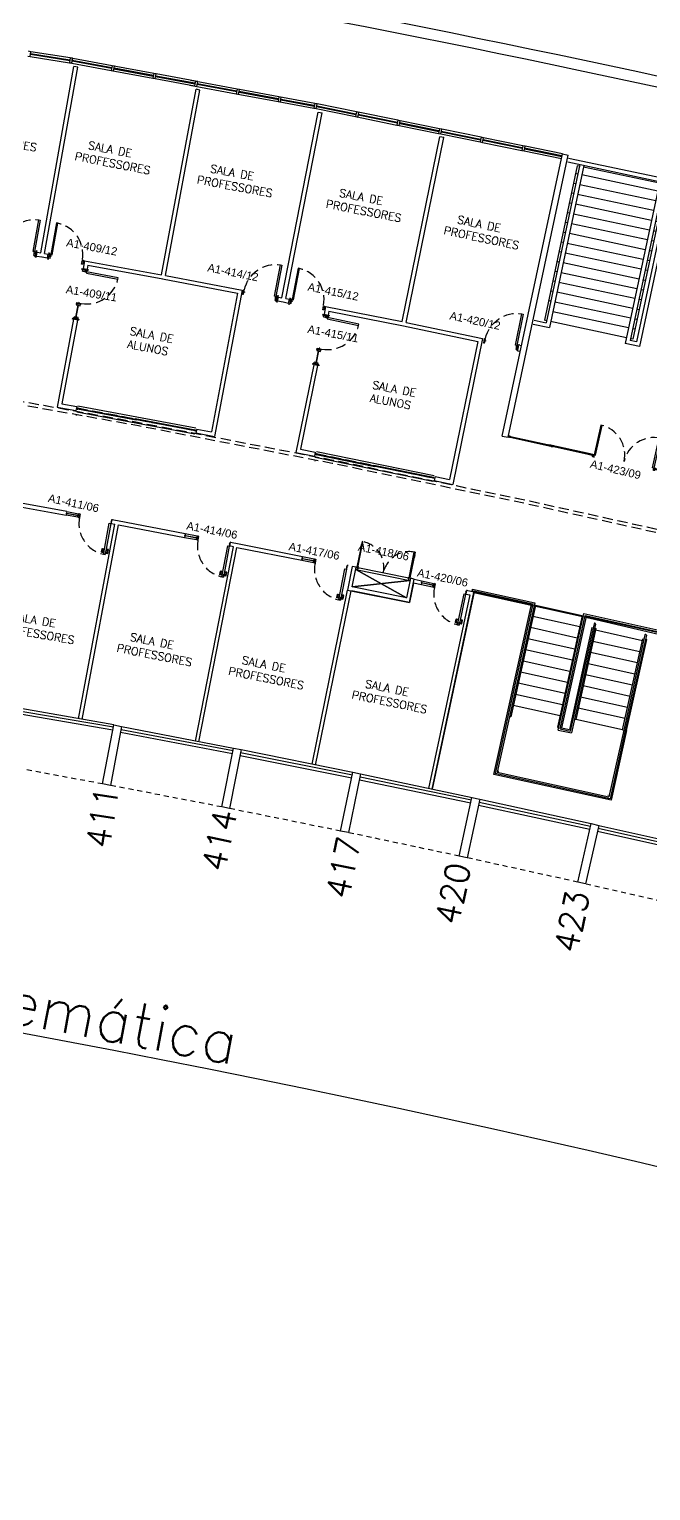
# Model space of a CAD drawing. Header units: millimetres. Extents: x 2958 to 3256, y 1036 to 1150.
# Drawn here: x 3176.78 to 3192.3, y 1043.06 to 1079.6 of the extents above; entities that cross this region are included whole.
import ezdxf

# ---------------------------------------------------------------- set-up
doc = ezdxf.new("R2010")
doc.units = ezdxf.units.MM
doc.linetypes.add('HIDDEN', pattern=[0.375, 0.25, -0.125])
doc.linetypes.add('HIDDEN2', pattern=[0.1875, 0.125, -0.0625])
for name, color, linetype in [('AM-FERRAGEM', 1, 'Continuous'), ('AR-ALV', 2, 'Continuous'), ('AR-ALV-BXA', 2, 'Continuous'), ('AR-ALV-VT1', 2, 'Continuous'), ('AR-COR', 2, 'Continuous'), ('AR-COR-VT2', 2, 'Continuous'), ('AR-DIV', 2, 'Continuous'), ('AR-DIV-VT1', 1, 'Continuous'), ('AR-ESQ', 2, 'Continuous'), ('AR-PIS', 1, 'Continuous'), ('AR-PIS-DSN', 1, 'Continuous'), ('AR-POR', 1, 'Continuous'), ('AR-PRJ', 1, 'HIDDEN'), ('AR-PRJ-EDF', 1, 'HIDDEN'), ('AR-SMB', 21, 'Continuous'), ('AREA', 2, 'Continuous'), ('BL-ESCADA', 2, 'Continuous'), ('BL-ESQ-02', 62, 'Continuous'), ('BL-ESQ-PRJ', 1, 'HIDDEN'), ('BL-POR-01', 2, 'Continuous'), ('BL-POR-02', 1, 'Continuous'), ('BL-POR-PRJ', 1, 'HIDDEN'), ('DT-ESQ-01', 71, 'Continuous'), ('DT-ESQ-CRT', 2, 'Continuous'), ('DT-ESQ-VT1', 1, 'Continuous'), ('DT-ESQ-VT2', 2, 'Continuous'), ('DT-MOB-01', 1, 'Continuous'), ('ESQ', 1, 'Continuous'), ('ESTR', 3, 'Continuous'), ('NOPILAR1', 2, 'Continuous'), ('PISO', 1, 'Continuous'), ('PROJ', 1, 'HIDDEN2'), ('TEXTO', 2, 'Continuous'), ('USO1', 2, 'Continuous')]:
    doc.layers.add(name, color=color, linetype=linetype)
doc.styles.add('1', font='romans.shx')
doc.styles.add('NOPILAR', font='simplex.shx', dxfattribs={"height": 0.6})
doc.styles.get("Standard").update_dxf_attribs({"font": 'arial.ttf'})
doc.styles.add('UNB-100-1', font='simplex.shx', dxfattribs={"height": 0.2})
doc.dimstyles.new('1-600', dxfattribs={"dimtxt": 1.1, "dimasz": 2.5, "dimexe": 2, "dimexo": 4, "dimgap": 0.2, "dimtad": 1, "dimdec": 0, "dimzin": 4, "dimdsep": 46, "dimlunit": 6, "dimtxsty": '1', "dimblk1": 'NONE', "dimblk2": 'NONE', "dimsah": 1, "dimcen": 0, "dimclrd": 2, "dimclre": 2, "dimclrt": 2, "dimadec": 0, "dimazin": 0, "dimtfac": 1, "dimtdec": 0, "dimtmove": 2, "dimatfit": 3, "dimldrblk": 'NONE', "dimfxl": 1, "dimtolj": 1, "dimtzin": 0, "dimarcsym": 0})

# ---------------------------------------------------------------- blocks, each defined once
blk = doc.blocks.new('ev01-p')
at = {"layer": 'AR-ALV-BXA', "color": 2}
for p, q in [((0, 0.075), (3, 0.075)), ((0, -0.075), (3, -0.075))]:
    blk.add_line(p, q, dxfattribs=at)
at = {"layer": 'BL-ESQ-02'}
for p, q in [((0, 0.021), (0.015, 0.021)), ((3, -0.006), (3, 0.007))]:
    blk.add_line(p, q, dxfattribs=at)
at = {"layer": 'BL-ESQ-02', "color": 2}
for p, q in [((0, 0.007), (0, 0.021)), ((0, 0.007), (0.015, 0.007)), ((0, -0.006), (0, 0.007)), ((0, 0.007), (0.015, 0.007)), ((0, -0.006), (0, 0.007)), ((0.015, 0.007), (0, 0.007)), ((0.014, 0.02), (0.001, 0.02)), ((0.001, 0.02), (0.001, 0.008)), ((0.001, 0.008), (0.014, 0.008)), ((0.014, 0.006), (0.001, 0.006)), ((0.001, 0.006), (0.001, -0.005)), ((0.014, 0.019), (0.014, 0.02)), ((0.015, 0.019), (0.014, 0.019)), ((0.014, 0.008), (0.014, 0.009)), ((0.014, 0.009), (0.015, 0.009)), ((0.014, 0.005), (0.014, 0.006)), ((0.015, 0.005), (0.014, 0.005)), ((0.015, 0.021), (0.015, 0.019)), ((0.015, 0.009), (0.015, 0.007)), ((0.015, 0.007), (0.015, 0.005)), ((3, 0.021), (2.985, 0.021)), ((2.985, 0.021), (2.985, 0.019)), ((2.985, 0.019), (2.986, 0.019)), ((2.986, 0.009), (2.985, 0.009)), ((2.985, 0.009), (2.985, 0.007)), ((3, 0.007), (2.985, 0.007)), ((2.985, 0.007), (3, 0.007)), ((2.986, 0.019), (2.986, 0.02)), ((2.986, 0.02), (2.999, 0.02)), ((2.986, 0.008), (2.986, 0.009)), ((2.999, 0.008), (2.986, 0.008)), ((2.999, 0.02), (2.999, 0.008)), ((3, 0.007), (3, 0.021)), ((0.015, -0.006), (0, -0.006)), ((0.001, -0.005), (0.014, -0.005)), ((0.014, -0.005), (0.014, -0.004)), ((0.014, -0.004), (0.015, -0.004)), ((0.015, -0.004), (0.015, -0.006))]:
    blk.add_line(p, q, dxfattribs=at)
at = {"layer": 'BL-ESQ-02', "color": 1}
for points in [[(1.5, 0.004), (0.005, 0.004), (0.005, -0.004), (1.5, -0.004)], [(1.47, 0.01), (2.995, 0.01), (2.995, 0.018), (1.47, 0.018)]]:
    blk.add_lwpolyline(points, dxfattribs=at)
at = {"layer": 'BL-ESQ-02', "color": 2}
blk.add_lwpolyline([(0.005, -0.164), (0.005, -0.172)], dxfattribs=at)
at = {"layer": 'BL-ESQ-PRJ', "color": 1}
for p, q in [((0, 0.021), (2.985, 0.021)), ((0.015, 0.019), (2.985, 0.019)), ((0.015, 0.009), (2.985, 0.009)), ((0.015, 0.007), (2.985, 0.007))]:
    blk.add_line(p, q, dxfattribs=at)
at = {"layer": 'DT-ESQ-01', "color": 1}
for p, q in [((1.47, 0.018), (1.47, 0.01)), ((1.5, 0.004), (1.5, -0.004))]:
    blk.add_line(p, q, dxfattribs=at)
blk = doc.blocks.new('esc-a-sl')
at = {"layer": 'AR-COR'}
for p, q in [((-2.81, 11.957), (-2.81, 16.2)), ((-2.81, 16.2), (-2.45, 16.2)), ((-2.71, 12.057), (-2.71, 16.1)), ((-2.71, 16.1), (-2.55, 16.1)), ((-2.55, 12.057), (-2.55, 16.1)), ((-2.45, 12.057), (-2.45, 16.2)), ((-0.1, 16.2), (-0.51, 16.2)), ((-0.51, 12.057), (-0.51, 16.2)), ((-0.1, 16.1), (-0.41, 16.1)), ((-0.41, 12.057), (-0.41, 16.1)), ((-0.1, 11.957), (-2.81, 11.957)), ((-0.1, 12.057), (-2.71, 12.057))]:
    blk.add_line(p, q, dxfattribs=at)
at = {"layer": 'AR-PIS-DSN'}
for p, q in [((-2.61, 12.1), (-2.61, 16.05)), ((-2.61, 16.05), (-2.55, 16.05)), ((-2.61, 12.1), (-2.61, 16.05)), ((-2.61, 15.8), (-2.55, 15.8)), ((-2.45, 16.05), (-0.51, 16.05)), ((-2.45, 15.8), (-0.51, 15.8)), ((-0.41, 16.05), (-0.35, 16.05)), ((-0.35, 12.1), (-0.35, 16.05)), ((-2.61, 15.55), (-2.55, 15.55)), ((-2.45, 15.55), (-0.51, 15.55)), ((-0.41, 15.55), (-0.35, 15.55)), ((-2.61, 15.3), (-2.55, 15.3)), ((-2.61, 15.05), (-2.55, 15.05)), ((-2.45, 15.3), (-0.51, 15.3)), ((-2.45, 15.05), (-0.51, 15.05)), ((-0.41, 15.3), (-0.35, 15.3)), ((-0.41, 15.05), (-0.35, 15.05)), ((-2.61, 14.8), (-2.55, 14.8)), ((-2.45, 14.8), (-0.51, 14.8)), ((-0.41, 14.8), (-0.35, 14.8)), ((-2.61, 14.55), (-2.55, 14.55)), ((-2.61, 14.3), (-2.55, 14.3)), ((-2.45, 14.55), (-0.51, 14.55)), ((-2.45, 14.3), (-0.51, 14.3)), ((-0.41, 14.55), (-0.35, 14.55)), ((-0.41, 14.3), (-0.35, 14.3)), ((-2.61, 14.05), (-2.55, 14.05)), ((-2.45, 14.05), (-0.51, 14.05)), ((-0.41, 14.05), (-0.35, 14.05)), ((-2.61, 13.8), (-2.55, 13.8)), ((-2.61, 13.55), (-2.55, 13.55)), ((-2.45, 13.8), (-0.51, 13.8)), ((-2.45, 13.55), (-0.51, 13.55)), ((-0.41, 13.8), (-0.35, 13.8)), ((-0.41, 13.55), (-0.35, 13.55)), ((-2.61, 13.3), (-2.55, 13.3)), ((-2.45, 13.3), (-0.51, 13.3)), ((-0.41, 13.3), (-0.35, 13.3)), ((-2.61, 13.05), (-2.55, 13.05)), ((-2.61, 12.8), (-2.55, 12.8)), ((-2.45, 13.05), (-0.51, 13.05)), ((-2.45, 12.8), (-0.51, 12.8)), ((-0.41, 13.05), (-0.35, 13.05)), ((-0.41, 12.8), (-0.35, 12.8)), ((-2.61, 12.55), (-2.55, 12.55)), ((-2.45, 12.55), (-0.51, 12.55)), ((-0.41, 12.55), (-0.35, 12.55)), ((-2.61, 12.3), (-2.55, 12.3)), ((-2.61, 12.1), (-2.55, 12.1)), ((-2.45, 12.3), (-0.51, 12.3)), ((-2.45, 12.1), (-0.51, 12.1)), ((-0.41, 12.3), (-0.35, 12.3)), ((-0.41, 12.1), (-0.35, 12.1))]:
    blk.add_line(p, q, dxfattribs=at)
blk = doc.blocks.new('DOBRADIÇA')
at = {"layer": 'AM-FERRAGEM', "linetype": 'Continuous'}
for p, q in [((-0.029, 0), (-0.005, 0.013)), ((-0.021, -0.002), (-0.005, 0.007)), ((-0.021, -0.017), (-0.021, -0.004)), ((0, -0.08), (0, -0.029))]:
    blk.add_line(p, q, dxfattribs=at)
at = {"layer": 'AM-FERRAGEM'}
for p, q in [((-0.005, 0.05), (-0.005, 0.005)), ((0, 0.05), (-0.005, 0.05)), ((0, 0.005), (-0.005, 0.005)), ((-0.031, -0.003), (-0.029, -0.025)), ((-0.029, -0.025), (-0.021, -0.03)), ((-0.021, -0.017), (-0.004, -0.024)), ((-0.017, -0.034), (-0.008, -0.075)), ((0, -0.08), (-0.003, -0.08))]:
    blk.add_line(p, q, dxfattribs=at)
at = {"layer": 'AM-FERRAGEM', "linetype": 'Continuous'}
blk.add_circle((-0.026, -0.004), 0.002, dxfattribs=at)
for centre, radius, end in [((-0.026, -0.004), 0.005, 172), ((-0.026, -0.004), 0.002, 172), ((-0.005, -0.029), 0.005, 76)]:
    blk.add_arc(centre, radius, 0, end, dxfattribs=at)
at = {"layer": 'AM-FERRAGEM'}
for centre, start, end in [((-0.022, -0.034), 2.8624, 76), ((-0.003, -0.075), 182.8624, 270)]:
    blk.add_arc(centre, 0.005, start, end, dxfattribs=at)
blk = doc.blocks.new('ar 01-aberto-p')
at = {"layer": 'AR-SMB'}
for p, q in [((0.005, 0.435), (1.385, -0.005)), ((1.385, 0.435), (0.005, -0.005))]:
    blk.add_line(p, q, dxfattribs=at)
at = {"layer": 'BL-POR-01'}
for p, q in [((1.385, -0.005), (0.005, -0.005)), ((1.385, -0.065), (0.005, -0.065))]:
    blk.add_line(p, q, dxfattribs=at)
for points in [[(0.019, -0.725), (0.019, -0.07), (0.04, -0.07), (0.04, -0.725), (0.019, -0.725)], [(1.371, -0.725), (1.371, -0.07), (1.35, -0.07), (1.35, -0.725), (1.371, -0.725)]]:
    blk.add_lwpolyline(points, dxfattribs=at)
at = {"layer": 'BL-POR-PRJ'}
for centre, start, end in [((0.04, -0.07), 268.1627, 0.4374), ((1.35, -0.07), 179.5626, 271.8373)]:
    blk.add_arc(centre, 0.655, start, end, dxfattribs=at)
at = {"layer": 'DT-MOB-01'}
for points in [[(0.019, -0.589), (0.013, -0.589)], [(0.013, -0.641), (0.013, -0.589)], [(0.019, -0.641), (0.013, -0.641)], [(0.04, -0.589), (0.046, -0.589)], [(0.04, -0.641), (0.046, -0.641)], [(0.046, -0.641), (0.046, -0.589)], [(1.35, -0.599), (1.344, -0.599)], [(1.344, -0.651), (1.344, -0.599)], [(1.35, -0.651), (1.344, -0.651)], [(1.371, -0.599), (1.377, -0.599)], [(1.371, -0.651), (1.377, -0.651)], [(1.377, -0.651), (1.377, -0.599)]]:
    blk.add_lwpolyline(points, dxfattribs=at)
at = {"linetype": 'Continuous', "yscale": 0.7199999999999989, "rotation": 180}
for p, xscale, zscale in [((0.04, -0.065), 0.7199999999999989, 0.7199999999999989), ((1.35, -0.065), -0.7199999999999989, 0.7200000000000001)]:
    blk.add_blockref('DOBRADIÇA', p, dxfattribs=dict(at, xscale=xscale, zscale=zscale))
blk = doc.blocks.new('pm01-p')
at = {"layer": 'BL-ESQ-02', "color": 2}
for p, q in [((0.01, 0.025), (0.01, 0.125)), ((0.04, 0.125), (0.01, 0.125)), ((0.04, 0.025), (0.01, 0.025)), ((0.04, 0.025), (0.04, 0.125))]:
    blk.add_line(p, q, dxfattribs=at)
for points in [[(0.041, 0.926), (0.041, 0.126), (0.076, 0.126), (0.076, 0.926)], [(0.04, 0.075), (0.04, 0.09), (0.05, 0.09), (0.05, 0.075)], [(0.842, 0.075), (0.842, 0.09), (0.832, 0.09), (0.832, 0.075)], [(0.872, 0.025), (0.842, 0.025), (0.842, 0.125), (0.872, 0.125)]]:
    blk.add_lwpolyline(points, close=True, dxfattribs=at)
at = {"layer": 'BL-ESQ-02', "color": 1}
for points in [[(0, 0.023), (0, 0), (-0.023, 0), (-0.023, 0), (0, 0), (0, 0.023)], [(0, 0.128), (0, 0.15), (-0.023, 0.15), (-0.023, 0.151), (0, 0.151), (0, 0.128)]]:
    blk.add_lwpolyline(points, close=True, dxfattribs=at)
at = {"layer": 'BL-ESQ-02', "color": 2}
blk.add_lwpolyline([(0.01, 0.115), (0, 0.115), (0, 0.035), (0.01, 0.035)], dxfattribs=at)
at = {"layer": 'BL-ESQ-PRJ', "color": 1}
blk.add_arc((0.041, 0.126), 0.801, 1.0013, 87.4949, dxfattribs=at)
at = {"layer": 'DT-ESQ-VT1'}
for points in [[(0.04, 0.125), (0.04, 0.1), (0.041, 0.1), (0.041, 0.125)], [(0.041, 0.126), (0.066, 0.126), (0.066, 0.125), (0.041, 0.125)]]:
    blk.add_lwpolyline(points, close=True, dxfattribs=at)
blk = doc.blocks.new('em01-p')
at = {"layer": 'BL-ESQ-02', "color": 2}
for p, q in [((0.33, 0.003), (0.03, 0.003)), ((0.33, 0.05), (0.33, -0.05)), ((0.36, 0.05), (0.33, 0.05)), ((0.36, 0.05), (0.36, -0.05)), ((0.33, -0.003), (0.03, -0.003)), ((0.36, -0.05), (0.33, -0.05))]:
    blk.add_line(p, q, dxfattribs=at)
for points in [[(0.03, 0.05), (0, 0.05), (0, -0.05), (0.03, -0.05)], [(0.03, 0.003), (0.03, 0.018), (0.04, 0.018), (0.04, 0.003)], [(0.33, 0.003), (0.33, 0.018), (0.32, 0.018), (0.32, 0.003)], [(0.03, -0.003), (0.03, -0.018), (0.04, -0.018), (0.04, -0.003)], [(0.33, -0.003), (0.33, -0.018), (0.32, -0.018), (0.32, -0.003)]]:
    blk.add_lwpolyline(points, close=True, dxfattribs=at)
blk.add_lwpolyline([(0.36, -0.04), (0.37, -0.04), (0.37, 0.04), (0.36, 0.04)], dxfattribs=at)
at = {"layer": 'BL-ESQ-02', "color": 1}
for points in [[(0.37, 0.052), (0.37, 0.075), (0.392, 0.075), (0.392, 0.075), (0.369, 0.075), (0.369, 0.052)], [(0.37, -0.053), (0.37, -0.075), (0.392, -0.075), (0.392, -0.076), (0.369, -0.076), (0.369, -0.053)]]:
    blk.add_lwpolyline(points, close=True, dxfattribs=at)
blk = doc.blocks.new('conj pm01-p')
at = {"rotation": 180}
for name, p in [('em01-p', (-0.872, 0)), ('pm01-p', (0, 0.075))]:
    blk.add_blockref(name, p, dxfattribs=at)
blk = doc.blocks.new('perfil esquadria-716-ch16')
at = {"layer": 'DT-ESQ-CRT'}
blk.add_lwpolyline([(0.0485, 0.0015), (0.0025, 0.0015, -0.4142136), (0.0015, 0.0025), (0.0015, 0.0125), (0, 0.0125), (0, 0.002, 0.4142136), (0.002, 0), (0.0485, 0, 1), (0.0485, 0.003), (0.036, 0.003, -0.4142136), (0.035, 0.004), (0.035, 0.023, 0.4142136), (0.033, 0.025), (0.002, 0.025, 0.4142136), (0, 0.023), (0, 0.0135), (0.0015, 0.0135), (0.0015, 0.0225, -0.4142136), (0.0025, 0.0235), (0.0325, 0.0235, -0.4142136), (0.0335, 0.0225), (0.0335, 0.0035, 0.4142136), (0.0355, 0.0015)], format="xyb", dxfattribs=at)
blk = doc.blocks.new('perfil cantoneira dobrada-200-ch16')
at = {"layer": 'DT-ESQ-CRT'}
blk.add_lwpolyline([(0, 0.001), (0, 0.015, 0.439365), (-0.001, 0.016, 0.439365), (-0.002, 0.015), (-0.002, 0.002, -0.414214), (-0.002, 0.002), (-0.015, 0.002, 0.439365), (-0.016, 0.001, 0.439365), (-0.015, 0), (-0.002, 0, 0.414214)], format="xyb", close=True, dxfattribs=at)
blk = doc.blocks.new('baguete-1-2')
at = {"layer": 'DT-ESQ-CRT'}
blk.add_lwpolyline([(0.00635, 0), (0.00635, 0.0115, 0.41421356), (0.00515, 0.0127), (-0.00515, 0.0127, 0.41421356), (-0.00635, 0.0115), (-0.00635, 0), (-0.00515, 0), (-0.00515, 0.0109, -0.41421356), (-0.00455, 0.0115), (0.00455, 0.0115, -0.41421356), (0.00515, 0.0109), (0.00515, 0)], format="xyb", close=True, dxfattribs=at)
blk = doc.blocks.new('perfil esquadria-737-ch16')
at = {"layer": 'DT-ESQ-CRT'}
for p in [(-0.023, 0.001), (0.011, 0.001)]:
    blk.add_line(p, (-0.01, 0.001), dxfattribs=at)
for points in [[(0.023, 0.001), (0.011, 0.001, -0.939472), (0.011, 0.003), (0.023, 0.003, -1), (0.023, 0), (-0.023, 0, -1), (-0.023, 0.003), (-0.012, 0.003, 0.414214), (-0.01, 0.005), (-0.01, 0.023, -0.414214), (-0.008, 0.025), (0.008, 0.025, -0.414214), (0.01, 0.023), (0.01, 0.002)], [(-0.01, 0.001, 0.372054), (-0.008, 0.003), (-0.008, 0.022, -0.414214), (-0.007, 0.023), (0.007, 0.023, -0.414214), (0.008, 0.022), (0.008, 0.002, 0.946822), (0.01, 0.002)]]:
    blk.add_lwpolyline(points, format="xyb", dxfattribs=at)
blk = doc.blocks.new("cantoneira-1 1-2''")
at = {"layer": 'DT-ESQ-CRT'}
blk.add_lwpolyline([(0.002, 0.0381), (0, 0.0381), (0, 0.002, 0.4142136), (0.002, 0), (0.0381, 0), (0.0381, 0.002), (0.003, 0.002, -0.4142136), (0.002, 0.003)], format="xyb", close=True, dxfattribs=at)
blk = doc.blocks.new('tubo industrial 30x50-ch16')
at = {"layer": 'DT-ESQ-CRT'}
blk.add_lwpolyline([(0.0015, 0.0475, -0.4142136), (0.0025, 0.0485), (0.0275, 0.0485, -0.4142136), (0.0285, 0.0475), (0.0285, 0.0205), (0.03, 0.0205), (0.03, 0.048, 0.4142136), (0.028, 0.05), (0.002, 0.05, 0.4142136), (0, 0.048), (0, 0.002, 0.4142136), (0.002, 0), (0.028, 0, 0.4142136), (0.03, 0.002), (0.03, 0.0195), (0.0285, 0.0195), (0.0285, 0.0025, -0.4142136), (0.0275, 0.0015), (0.0025, 0.0015, -0.4142136), (0.0015, 0.0025)], format="xyb", close=True, dxfattribs=at)
blk = doc.blocks.new('ef05a-p')
at = {"layer": 'BL-ESQ-02'}
for points in [[(2.193, 0.777), (2.193, 0.013), (2.228, 0.013), (2.228, 0.777)], [(3.722, 0.777), (3.722, 0.013), (3.687, 0.013), (3.687, 0.777)]]:
    blk.add_lwpolyline(points, close=True, dxfattribs=at)
at = {"layer": 'BL-ESQ-PRJ'}
for centre, start, end in [((2.193, 0.012), 0, 89.9258), ((3.722, 0.012), 90.0742, 180)]:
    blk.add_arc(centre, 0.765, start, end, dxfattribs=at)
at = {"layer": 'DT-ESQ-CRT'}
for points in [[(2.162, -0.037), (2.16, -0.037), (2.16, 0.01, 0.414214), (2.159, 0.011), (2.146, 0.011), (2.146, 0.013), (2.16, 0.013, -0.414214), (2.162, 0.011)], [(3.753, -0.037), (3.755, -0.037), (3.755, 0.01, -0.414214), (3.756, 0.011), (3.769, 0.011), (3.769, 0.013), (3.755, 0.013, 0.414214), (3.753, 0.011)]]:
    blk.add_lwpolyline(points, format="xyb", close=True, dxfattribs=at)
at = {"layer": 'DT-ESQ-VT1'}
for p, q in [((0.05, 0.013), (1.078, 0.013)), ((2.087, 0.013), (1.036, 0.013)), ((1.065, 0.013), (1.084, 0.013)), ((1.161, 0.013), (1.131, 0.013)), ((2.146, 0.013), (2.087, 0.013)), ((3.769, 0.013), (3.85, 0.013)), ((4.784, 0.013), (3.85, 0.013)), ((4.777, 0.013), (4.784, 0.013)), ((5.865, 0.013), (4.831, 0.013)), ((0.048, -0.012), (1.086, -0.012)), ((2.087, -0.012), (1.129, -0.012)), ((1.161, -0.012), (1.129, -0.012)), ((2.149, -0.012), (2.087, -0.012)), ((3.766, -0.012), (3.85, -0.012)), ((4.797, -0.012), (3.772, -0.012)), ((4.777, -0.012), (4.786, -0.012)), ((5.867, -0.012), (4.829, -0.012))]:
    blk.add_line(p, q, dxfattribs=at)
for points in [[(2.192, 0.012), (2.192, -0.02), (2.193, -0.02), (2.193, 0.012)], [(2.193, 0.013), (2.224, 0.013), (2.224, 0.012), (2.193, 0.012)], [(3.722, 0.013), (3.691, 0.013), (3.691, 0.012), (3.722, 0.012)], [(3.723, 0.012), (3.723, -0.02), (3.722, -0.02), (3.722, 0.012)]]:
    blk.add_lwpolyline(points, close=True, dxfattribs=at)
at = {"layer": 'DT-ESQ-VT2'}
for points in [[(1.089, 0.002), (0.039, 0.002), (0.039, 0.008), (1.036, 0.008)], [(1.096, 0.008), (1.036, 0.008)], [(1.036, 0.002), (1.096, 0.002)], [(1.065, 0.008), (1.096, 0.008), (1.096, 0.002), (1.042, 0.002)], [(2.087, 0.008), (1.119, 0.008)], [(1.161, 0.008), (1.119, 0.008)], [(1.119, 0.008), (1.119, 0.002), (1.161, 0.002)], [(1.119, 0.002), (2.087, 0.002)], [(2.087, 0.002), (2.153, 0.002), (2.153, 0.008), (2.087, 0.008)], [(3.85, 0.002), (3.762, 0.002), (3.762, 0.008), (3.85, 0.008)], [(3.762, 0.008), (3.957, 0.008)], [(3.85, 0.002), (4.796, 0.002)], [(4.796, 0.008), (3.957, 0.008)], [(4.777, 0.008), (4.796, 0.008), (4.796, 0.002), (4.777, 0.002)], [(5.876, 0.008), (4.819, 0.008)], [(4.851, 0.008), (4.819, 0.008), (4.819, 0.002), (4.851, 0.002)], [(4.819, 0.002), (5.876, 0.002)], [(5.852, 0.002), (5.876, 0.002), (5.876, 0.008), (5.852, 0.008)]]:
    blk.add_lwpolyline(points, dxfattribs=at)
at = {"xscale": -1}
for name, p, rotation in [("cantoneira-1 1-2''", (0, 0.015), 180), ('perfil esquadria-716-ch16', (0.002, 0.013), 180), ('perfil esquadria-737-ch16', (1.107, 0.013), 180), ('baguete-1-2', (1.098, -0.006), 90), ('baguete-1-2', (2.16, -0.006), 90), ('tubo industrial 30x50-ch16', (2.162, 0.013), 180), ('tubo industrial 30x50-ch16', (3.723, 0.013), 180), ('perfil esquadria-737-ch16', (4.807, 0.013), 180), ('baguete-1-2', (4.797, -0.006), 90), ('baguete-1-2', (5.878, -0.006), 90)]:
    blk.add_blockref(name, p, dxfattribs=dict(at, rotation=rotation))
for name, p, rotation in [('baguete-1-2', (0.037, -0.006), 270), ('baguete-1-2', (1.118, -0.006), 270), ('baguete-1-2', (3.755, -0.006), 270), ('baguete-1-2', (4.817, -0.006), 270), ('perfil esquadria-716-ch16', (5.913, 0.013), 180), ("cantoneira-1 1-2''", (5.915, 0.015), 180)]:
    blk.add_blockref(name, p, dxfattribs=dict(rotation=rotation))
blk.add_blockref('perfil cantoneira dobrada-200-ch16', (2.192, -0.037), dxfattribs=at)
blk.add_blockref('perfil cantoneira dobrada-200-ch16', (3.723, -0.037))
blk = doc.blocks.new('escada01-planta')
for p, q in [((0.1, 0.1), (0.1, 0.103)), ((0.106, 0.1), (0.1, 0.1)), ((2.9, 0.1), (2.894, 0.1)), ((2.9, 0.103), (2.9, 0.1))]:
    blk.add_line(p, q)
at = {"layer": 'AR-COR-VT2'}
for p, q in [((-1.517, 4.349), (-1.517, 4.41)), ((-1.517, 4.41), (0.07, 4.41)), ((0.07, 4.41), (0.07, 0.07)), ((1.33, 1.43), (1.33, 4.41)), ((1.33, 4.41), (4.558, 4.41)), ((4.558, 4.348), (4.558, 4.41)), ((-1.476, 4.37), (0.03, 4.37)), ((-1.476, 4.349), (-1.476, 4.37)), ((0.03, 4.37), (0.03, 0.03)), ((1.37, 1.47), (1.37, 4.37)), ((1.37, 4.37), (4.517, 4.37)), ((1.63, 4.218), (1.63, 1.47)), ((1.67, 4.218), (1.67, 1.43)), ((2.93, 4.218), (2.93, 1.859)), ((2.97, 4.218), (2.97, 1.859)), ((4.517, 4.349), (4.517, 4.37)), ((2.93, 1.859), (2.93, 0.07)), ((2.97, 1.859), (2.97, 0.03)), ((1.37, 1.47), (1.63, 1.47)), ((1.33, 1.43), (1.67, 1.43)), ((2.97, 0.03), (0.03, 0.03)), ((0.07, 0.07), (2.93, 0.07))]:
    blk.add_line(p, q, dxfattribs=at)
for centre, start, end in [((1.65, 4.218), 359.5253, 179.5252), ((2.95, 4.218), 0.4748, 180.4747)]:
    blk.add_arc(centre, 0.02, start, end, dxfattribs=at)
at = {"layer": 'AR-PIS'}
blk.add_line((1.4, 4.349), (4.468, 4.349), dxfattribs=at)
at = {"layer": 'AR-PIS-DSN', "ltscale": 0.2}
for p, q in [((0, 4.349), (-1.476, 4.349)), ((0, 1.5), (0, 4.349)), ((0, 4.349), (0.03, 4.349)), ((0.03, 4.156), (0, 4.156)), ((0.07, 4.349), (0.1, 4.349)), ((0.1, 4.156), (0.07, 4.156)), ((1.3, 4.349), (0.1, 4.349)), ((0.1, 4.349), (0.1, 1.5)), ((1.3, 4.065), (0.1, 4.065)), ((1.3, 4.349), (1.33, 4.349)), ((1.3, 4.349), (1.3, 1.5)), ((1.33, 4.156), (1.3, 4.156)), ((1.37, 4.349), (1.4, 4.349)), ((1.4, 4.156), (1.37, 4.156)), ((1.4, 4.349), (1.4, 1.5)), ((1.6, 4.115), (1.63, 4.115)), ((1.6, 4.115), (1.6, 1.5)), ((1.67, 4.115), (1.7, 4.115)), ((1.7, 4.115), (1.7, 1.785)), ((2.9, 4.065), (1.7, 4.065)), ((2.9, 4.115), (2.93, 4.115)), ((2.9, 1.785), (2.9, 4.115)), ((2.97, 4.115), (3, 4.115)), ((3, 1.785), (3, 4.115)), ((1.3, 3.78), (0.1, 3.78)), ((2.9, 3.78), (1.7, 3.78)), ((1.3, 3.495), (0.1, 3.495)), ((2.9, 3.495), (1.7, 3.495)), ((1.3, 3.21), (0.1, 3.21)), ((1.3, 2.925), (0.1, 2.925)), ((2.9, 3.21), (1.7, 3.21)), ((2.9, 2.925), (1.7, 2.925)), ((1.3, 2.64), (0.1, 2.64)), ((2.9, 2.64), (1.7, 2.64)), ((1.3, 2.355), (0.1, 2.355)), ((2.9, 2.355), (1.7, 2.355)), ((1.3, 2.07), (0.1, 2.07)), ((2.9, 2.07), (1.7, 2.07)), ((0, 0), (0, 1.5)), ((0, 1.5), (0.03, 1.5)), ((0.07, 1.5), (0.1, 1.5)), ((1.3, 1.785), (0.1, 1.785)), ((1.3, 1.5), (1.33, 1.5)), ((1.37, 1.5), (1.4, 1.5)), ((1.4, 1.5), (1.6, 1.5)), ((1.6, 1.785), (1.63, 1.785)), ((1.67, 1.785), (1.7, 1.785)), ((2.9, 1.785), (1.7, 1.785)), ((2.9, 1.785), (2.93, 1.785)), ((2.97, 1.785), (3, 1.785)), ((3, 1.785), (3, 0)), ((3, 0), (0, 0))]:
    blk.add_line(p, q, dxfattribs=at)
blk = doc.blocks.new('pm80-dry-p')
at = {"layer": 'BL-POR-01'}
blk.add_lwpolyline([(0.044, 0.84), (0.044, 0.05), (0.004, 0.05), (0.004, 0.84)], close=True, dxfattribs=at)
at = {"layer": 'BL-POR-02'}
for p, q in [((0, 0.047), (-0.018, 0.047)), ((-0.018, 0.047), (-0.018, 0.046)), ((-0.018, 0.046), (0, 0.046)), ((0.001, 0.045), (0.001, 0)), ((0.002, 0), (0.002, 0.045)), ((0.803, 0), (0.803, 0.045)), ((0.804, 0.045), (0.804, 0)), ((0.805, 0.047), (0.823, 0.047)), ((0.823, 0.046), (0.805, 0.046)), ((0.823, 0.047), (0.823, 0.046)), ((-0.018, -0.046), (-0.018, -0.047)), ((0, -0.046), (-0.018, -0.046)), ((-0.018, -0.047), (0, -0.047)), ((0.001, -0.005), (0.001, -0.045)), ((0.002, -0.045), (0.002, -0.005)), ((0.003, -0.001), (0.016, -0.001)), ((0.003, -0.002), (0.016, -0.002)), ((0.003, -0.004), (0.016, -0.004)), ((0.802, -0.001), (0.789, -0.001)), ((0.802, -0.002), (0.789, -0.002)), ((0.802, -0.004), (0.789, -0.004)), ((0.803, -0.045), (0.803, -0.005)), ((0.804, -0.005), (0.804, -0.045)), ((0.805, -0.046), (0.823, -0.046)), ((0.823, -0.047), (0.805, -0.047)), ((0.823, -0.046), (0.823, -0.047))]:
    blk.add_line(p, q, dxfattribs=at)
for points in [[(-0.003, 0.799), (-0.047, 0.799, 0.414214), (-0.056, 0.79), (-0.056, 0.71, 0.414214), (-0.047, 0.701), (-0.018, 0.701), (-0.018, 0.719), (-0.038, 0.719), (-0.038, 0.781), (-0.003, 0.781)], [(0.051, 0.799), (0.095, 0.799, -0.414214), (0.104, 0.79), (0.104, 0.71, -0.414214), (0.095, 0.701), (0.066, 0.701), (0.066, 0.719), (0.086, 0.719), (0.086, 0.781), (0.051, 0.781)]]:
    blk.add_lwpolyline(points, format="xyb", dxfattribs=at)
for points in [[(0.004, 0.816), (0.004, 0.764), (-0.003, 0.764), (-0.003, 0.816)], [(0.044, 0.816), (0.044, 0.764), (0.051, 0.764), (0.051, 0.816)]]:
    blk.add_lwpolyline(points, close=True, dxfattribs=at)
for centre, radius, start, end in [((0, 0.045), 0.00225, 0, 90), ((0, 0.045), 0.00075, 0, 90), ((0.805, 0.045), 0.00225, 90, 180), ((0.805, 0.045), 0.00075, 90, 180), ((0, -0.045), 0.00225, 270, 0), ((0, -0.045), 0.00075, 270, 0), ((0.003, 0), 0.00225, 180, 270), ((0.003, -0.005), 0.00225, 90, 180), ((0.003, 0), 0.00075, 180, 270), ((0.003, -0.005), 0.00075, 90, 180), ((0.016, -0.002), 0.0015, 270, 90), ((0.789, -0.002), 0.0015, 90, 270), ((0.802, 0), 0.00075, 270, 0), ((0.802, 0), 0.00225, 270, 0), ((0.802, -0.005), 0.00225, 0, 90), ((0.802, -0.005), 0.00075, 0, 90), ((0.805, -0.045), 0.00225, 180, 270), ((0.805, -0.045), 0.00075, 180, 270)]:
    blk.add_arc(centre, radius, start, end, dxfattribs=at)
at = {"layer": 'BL-POR-PRJ'}
blk.add_arc((0.012, 0.05), 0.79, 359.9833, 90.5939, dxfattribs=at)
blk = doc.blocks.new('porta-visor')
at = {"layer": 'AR-DIV'}
for p, q in [((0, -0.045), (0, 0.045)), ((0.843, 0.045), (0.805, 0.045)), ((0.805, -0.045), (0.805, 0.045)), ((0.843, -0.045), (0.805, -0.045))]:
    blk.add_line(p, q, dxfattribs=at)
for points in [[(0.843, 0.045), (0.843, -0.045)], [(1.143, 0.045), (1.143, -0.045)]]:
    blk.add_lwpolyline(points, dxfattribs=at)
at = {"layer": 'DT-ESQ-VT1'}
for points in [[(0.864, -0.004), (0.864, -0.005), (0.843, -0.005), (0.843, 0.003), (0.843, 0.005), (0.864, 0.005), (0.864, 0.004), (0.844, 0.004), (0.844, 0.003), (0.844, -0.003), (0.844, -0.004)], [(1.122, -0.004), (1.122, -0.005), (1.143, -0.005), (1.143, 0.003), (1.143, 0.005), (1.122, 0.005), (1.122, 0.004), (1.142, 0.004), (1.142, 0.003), (1.142, -0.003), (1.142, -0.004)]]:
    blk.add_lwpolyline(points, close=True, dxfattribs=at)
for points in [[(0.844, 0.003), (0.844, -0.003)], [(1.142, 0.003), (1.142, -0.003)]]:
    blk.add_lwpolyline(points, dxfattribs=at)
at = {"layer": 'DT-ESQ-VT1', "color": 2}
blk.add_lwpolyline([(0.846, -0.003), (1.14, -0.003), (1.14, 0.003), (0.846, 0.003)], close=True, dxfattribs=at)
at = {"xscale": -1, "rotation": 180.0000000026153}
blk.add_blockref('pm80-dry-p', (0, 0), dxfattribs=at)
blk = doc.blocks.new('PILAR-SLC')
blk.add_lwpolyline([(0.197, -72.501), (0.197, -74.001), (-0.003, -74.001), (-0.003, -72.501)], close=True)
blk = doc.blocks.new('*D97')
at = {"layer": 'DEFPOINTS', "color": 0, "transparency": 16777216}
for p in [(3139.882, 1067.386), (3139.766, 1065.89), (3217.679, 1052.622), (3190.353, 1051.654), (3217.238, 1051.188)]:
    blk.add_point(p, dxfattribs=at)
at = {"layer": 'USO1', "color": 2, "lineweight": -2, "transparency": 16777216}
for p, q in [((3139.459, 1061.902), (3139.114, 1057.415)), ((3216.063, 1047.364), (3214.741, 1043.063))]:
    blk.add_line(p, q, dxfattribs=at)
blk.add_arc((3112.356, 709.986), 350.458, 72.913, 85.59592, dxfattribs=at)
at = {"layer": 'USO1', "color": 2, "transparency": 16777216, "insert": (3177.837, 1055.035), "char_height": 1.1, "attachment_point": 5, "rotation": 349.2545, "style": '1'}
blk.add_mtext('\\A1;Matemática', dxfattribs=at)
blk = doc.blocks.new('_NONE')
at = {"color": 0, "linetype": 'ByBlock'}
blk.add_circle((0, 0), 0.25, dxfattribs=at)

msp = doc.modelspace()

# ---------------------------------------------------------------- linework, layer by layer
at = {"layer": 'AR-ALV'}
for p, q in [((3177.066, 1074.015), (3177.895, 1078.668)), ((3177.164, 1073.997), (3177.994, 1078.651)), ((3177.994, 1078.651), (3177.895, 1078.668)), ((3180.08, 1073.465), (3180.946, 1078.1)), ((3180.179, 1073.447), (3181.044, 1078.082)), ((3180.935, 1078.178), (3180.935, 1078.178)), ((3181.044, 1078.082), (3180.946, 1078.1)), ((3183.091, 1072.89), (3183.997, 1077.53)), ((3183.997, 1077.53), (3184.095, 1077.511)), ((3184.134, 1077.579), (3184.134, 1077.58)), ((3183.189, 1072.871), (3184.095, 1077.511)), ((3186.096, 1072.291), (3187.038, 1076.911)), ((3186.194, 1072.271), (3187.136, 1076.891)), ((3187.136, 1076.891), (3187.038, 1076.911)), ((3187.161, 1076.886), (3187.161, 1076.886)), ((3188.595, 1069.43), (3190.095, 1076.487)), ((3188.741, 1069.399), (3190.242, 1076.456)), ((3190.095, 1076.487), (3190.242, 1076.456)), ((3190.095, 1076.487), (3190.242, 1076.456)), ((3176.96, 1073.932), (3176.977, 1074.03)), ((3176.96, 1073.932), (3177.098, 1073.908)), ((3176.977, 1074.03), (3177.066, 1074.015)), ((3177.097, 1073.908), (3177.235, 1073.883)), ((3177.164, 1073.997), (3177.253, 1073.981)), ((3177.235, 1073.883), (3177.253, 1073.981)), ((3178.162, 1073.815), (3178.125, 1073.619)), ((3178.125, 1073.619), (3178.224, 1073.601)), ((3178.162, 1073.815), (3180.08, 1073.465)), ((3178.242, 1073.699), (3178.224, 1073.601)), ((3178.242, 1073.699), (3180.112, 1073.358)), ((3180.111, 1073.358), (3181.978, 1073.001)), ((3180.179, 1073.447), (3182.094, 1073.081)), ((3181.978, 1073.001), (3181.33, 1069.536)), ((3182.094, 1073.081), (3181.41, 1069.419)), ((3182.983, 1072.809), (3183.002, 1072.907)), ((3182.983, 1072.809), (3183.121, 1072.783)), ((3183.002, 1072.907), (3183.091, 1072.89)), ((3183.12, 1072.783), (3183.258, 1072.755)), ((3183.189, 1072.871), (3183.277, 1072.854)), ((3183.258, 1072.755), (3183.277, 1072.854)), ((3184.119, 1072.482), (3184.119, 1072.482)), ((3184.139, 1072.452), (3184.138, 1072.452)), ((3184.183, 1072.673), (3184.144, 1072.477)), ((3184.144, 1072.477), (3184.242, 1072.457)), ((3184.183, 1072.673), (3186.096, 1072.291)), ((3184.262, 1072.555), (3184.242, 1072.457)), ((3184.262, 1072.555), (3186.125, 1072.183)), ((3177.888, 1072.349), (3177.478, 1070.153)), ((3177.987, 1072.33), (3177.595, 1070.234)), ((3177.987, 1072.33), (3177.888, 1072.349)), ((3186.125, 1072.183), (3187.985, 1071.796)), ((3186.194, 1072.271), (3188.103, 1071.873)), ((3187.985, 1071.796), (3187.28, 1068.342)), ((3188.103, 1071.873), (3187.358, 1068.223)), ((3188.972, 1071.565), (3189.002, 1071.712)), ((3189.002, 1071.712), (3189.076, 1071.696)), ((3188.972, 1071.565), (3189.045, 1071.549)), ((3183.885, 1071.211), (3183.439, 1069.023)), ((3183.983, 1071.191), (3183.557, 1069.101)), ((3183.983, 1071.191), (3183.885, 1071.211)), ((3177.595, 1070.234), (3177.964, 1070.167)), ((3177.478, 1070.153), (3177.946, 1070.068)), ((3177.964, 1070.167), (3177.946, 1070.068)), ((3180.962, 1069.606), (3180.944, 1069.508)), ((3180.944, 1069.508), (3181.41, 1069.419)), ((3180.962, 1069.606), (3181.33, 1069.536)), ((3188.595, 1069.43), (3188.741, 1069.399)), ((3183.439, 1069.023), (3183.905, 1068.93)), ((3183.557, 1069.101), (3183.925, 1069.028)), ((3183.925, 1069.028), (3183.905, 1068.93)), ((3186.914, 1068.418), (3186.893, 1068.32)), ((3186.914, 1068.418), (3187.28, 1068.342)), ((3186.893, 1068.32), (3187.358, 1068.223))]:
    msp.add_line(p, q, dxfattribs=at)
at = {"layer": 'AR-ALV-VT1'}
for points in [[(3222.975, 1070.43, 0.05916), (3137.339, 1086.096), (3128.416, 1086.579), (3122.021, 1086.792)], [(3222.77, 1070.21, 0.058865), (3137.299, 1085.848), (3128.407, 1086.329)]]:
    msp.add_lwpolyline(points, format="xyb", dxfattribs=at)
at = {"layer": 'AR-COR-VT2'}
for p, q in [((3187.84, 1065.541), (3187.855, 1065.606)), ((3187.882, 1065.538), (3187.841, 1065.547)), ((3187.882, 1065.538), (3187.841, 1065.547)), ((3187.881, 1065.533), (3187.886, 1065.558))]:
    msp.add_line(p, q, dxfattribs=at)
at = {"layer": 'AR-DIV'}
for p, q in [((3177.715, 1067.541), (3176.018, 1067.851)), ((3176.046, 1067.754), (3177.698, 1067.452)), ((3178.047, 1067.48), (3178.01, 1067.487)), ((3178.822, 1067.247), (3178.839, 1067.336)), ((3178.981, 1067.31), (3178.839, 1067.336)), ((3180.676, 1066.986), (3178.981, 1067.31)), ((3178.012, 1062.364), (3178.921, 1067.229)), ((3178.1, 1062.347), (3179.009, 1067.213)), ((3178.822, 1067.247), (3178.921, 1067.229)), ((3179.009, 1067.213), (3180.659, 1066.898)), ((3181.007, 1066.923), (3180.97, 1066.93)), ((3180.93, 1061.806), (3181.879, 1066.664)), ((3181.018, 1061.789), (3181.967, 1066.647)), ((3181.781, 1066.683), (3181.798, 1066.772)), ((3181.879, 1066.664), (3181.781, 1066.683)), ((3181.941, 1066.744), (3181.798, 1066.772)), ((3183.603, 1066.412), (3181.941, 1066.744)), ((3181.967, 1066.647), (3183.586, 1066.324)), ((3183.586, 1066.324), (3183.603, 1066.412)), ((3183.934, 1066.348), (3183.897, 1066.355)), ((3186.394, 1065.849), (3186.915, 1065.738)), ((3183.844, 1061.225), (3184.73, 1065.581)), ((3183.932, 1061.207), (3184.82, 1065.563)), ((3186.376, 1065.761), (3186.896, 1065.65)), ((3187.782, 1065.461), (3186.752, 1060.62)), ((3187.89, 1065.536), (3186.841, 1060.602)), ((3187.89, 1065.536), (3186.841, 1060.602)), ((3187.888, 1065.531), (3186.841, 1060.602)), ((3187.684, 1065.482), (3187.782, 1065.461)), ((3187.684, 1065.482), (3187.684, 1065.482)), ((3187.702, 1065.57), (3187.703, 1065.57)), ((3187.888, 1065.531), (3187.703, 1065.57))]:
    msp.add_line(p, q, dxfattribs=at)
for points in [[(3184.948, 1066.149), (3184.849, 1066.169), (3184.73, 1065.582), (3186.275, 1065.266), (3186.395, 1065.854), (3186.3, 1065.874), (3186.2, 1065.385), (3184.848, 1065.66), (3184.948, 1066.15)], [(3184.948, 1066.149), (3184.849, 1066.169), (3184.73, 1065.582), (3186.275, 1065.266), (3186.395, 1065.854), (3186.3, 1065.874), (3186.2, 1065.385), (3184.848, 1065.66), (3184.948, 1066.15)], [(3186.383, 1065.755), (3186.375, 1065.756), (3186.275, 1065.266), (3184.828, 1065.562)], [(3186.383, 1065.755), (3186.375, 1065.756), (3186.275, 1065.266), (3184.828, 1065.562)]]:
    msp.add_lwpolyline(points, dxfattribs=at)
at = {"layer": 'AR-DIV-VT1'}
for p, q in [((3177.994, 1067.399), (3177.698, 1067.452)), ((3177.715, 1067.541), (3178.01, 1067.487)), ((3180.97, 1066.93), (3180.676, 1066.986)), ((3180.659, 1066.898), (3180.954, 1066.841)), ((3183.586, 1066.324), (3183.88, 1066.267)), ((3183.897, 1066.355), (3183.603, 1066.412))]:
    msp.add_line(p, q, dxfattribs=at)
at = {"layer": 'AR-ESQ', "color": 2}
for p, q in [((3176.82, 1079.04), (3176.761, 1079.05)), ((3176.8, 1078.922), (3176.82, 1079.04)), ((3177.794, 1078.83), (3176.811, 1078.987)), ((3176.741, 1078.932), (3176.8, 1078.922)), ((3176.809, 1078.975), (3177.792, 1078.819)), ((3177.803, 1078.884), (3177.783, 1078.766)), ((3177.783, 1078.766), (3177.842, 1078.755)), ((3177.783, 1078.765), (3177.842, 1078.755)), ((3177.805, 1078.884), (3177.784, 1078.767)), ((3177.862, 1078.874), (3177.803, 1078.884)), ((3177.864, 1078.873), (3177.805, 1078.884)), ((3177.842, 1078.755), (3177.862, 1078.874)), ((3177.842, 1078.755), (3177.864, 1078.873)), ((3177.852, 1078.808), (3178.836, 1078.625)), ((3178.838, 1078.637), (3177.855, 1078.82)), ((3178.848, 1078.69), (3178.827, 1078.573)), ((3178.907, 1078.679), (3178.848, 1078.69)), ((3178.885, 1078.561), (3178.907, 1078.679)), ((3179.879, 1078.443), (3178.897, 1078.626)), ((3178.826, 1078.572), (3178.885, 1078.561)), ((3178.895, 1078.614), (3179.877, 1078.431)), ((3179.867, 1078.378), (3179.926, 1078.367)), ((3179.889, 1078.496), (3179.868, 1078.379)), ((3179.948, 1078.485), (3179.889, 1078.496)), ((3179.926, 1078.367), (3179.948, 1078.485)), ((3179.936, 1078.42), (3180.916, 1078.237)), ((3180.918, 1078.249), (3179.938, 1078.432)), ((3180.928, 1078.302), (3180.907, 1078.185)), ((3180.987, 1078.291), (3180.928, 1078.302)), ((3180.965, 1078.173), (3180.987, 1078.291)), ((3180.975, 1078.226), (3181.961, 1078.042)), ((3181.963, 1078.054), (3180.977, 1078.238)), ((3181.973, 1078.107), (3181.951, 1077.99)), ((3182.032, 1078.096), (3181.973, 1078.107)), ((3182.01, 1077.978), (3182.032, 1078.096)), ((3182.02, 1078.031), (3183.004, 1077.848)), ((3183.006, 1077.859), (3182.022, 1078.043)), ((3183.016, 1077.912), (3182.994, 1077.795)), ((3183.053, 1077.783), (3183.075, 1077.901)), ((3183.063, 1077.837), (3183.898, 1077.682)), ((3183.9, 1077.694), (3183.065, 1077.848)), ((3183.911, 1077.747), (3183.887, 1077.63)), ((3183.887, 1077.629), (3183.946, 1077.617)), ((3183.97, 1077.735), (3183.911, 1077.747)), ((3183.946, 1077.617), (3183.97, 1077.735)), ((3183.956, 1077.67), (3184.937, 1077.471)), ((3184.94, 1077.482), (3183.959, 1077.682)), ((3184.95, 1077.535), (3184.927, 1077.419)), ((3185.009, 1077.523), (3184.95, 1077.535)), ((3184.985, 1077.406), (3185.009, 1077.523)), ((3184.926, 1077.418), (3184.985, 1077.406)), ((3184.996, 1077.459), (3185.975, 1077.259)), ((3185.977, 1077.271), (3184.998, 1077.47)), ((3185.988, 1077.324), (3185.964, 1077.207)), ((3185.964, 1077.206), (3186.023, 1077.194)), ((3186.047, 1077.312), (3185.988, 1077.324)), ((3186.023, 1077.194), (3186.047, 1077.312)), ((3186.034, 1077.247), (3187.01, 1077.048)), ((3187.013, 1077.06), (3186.036, 1077.259)), ((3187.024, 1077.113), (3187, 1076.996)), ((3187, 1076.995), (3187.058, 1076.983)), ((3187.082, 1077.101), (3187.024, 1077.113)), ((3187.058, 1076.983), (3187.082, 1077.101)), ((3187.069, 1077.036), (3188.052, 1076.836)), ((3188.054, 1076.848), (3187.072, 1077.048)), ((3188.065, 1076.901), (3188.041, 1076.784)), ((3188.124, 1076.889), (3188.065, 1076.901)), ((3188.1, 1076.771), (3188.124, 1076.889)), ((3188.111, 1076.824), (3189.092, 1076.624)), ((3189.094, 1076.636), (3188.113, 1076.836)), ((3188.041, 1076.783), (3188.1, 1076.771)), ((3189.105, 1076.689), (3189.081, 1076.572)), ((3189.081, 1076.571), (3189.14, 1076.559)), ((3189.163, 1076.677), (3189.105, 1076.689)), ((3189.14, 1076.559), (3189.163, 1076.677)), ((3189.15, 1076.612), (3190.081, 1076.423)), ((3190.084, 1076.434), (3189.153, 1076.624))]:
    msp.add_line(p, q, dxfattribs=at)
at = {"layer": 'AR-ESQ', "color": 1}
for p, q in [((3177.803, 1078.884), (3176.82, 1079.04)), ((3176.8, 1078.922), (3177.783, 1078.765)), ((3177.842, 1078.755), (3178.826, 1078.572)), ((3178.848, 1078.69), (3177.865, 1078.873)), ((3179.889, 1078.496), (3178.848, 1078.69)), ((3178.825, 1078.572), (3179.867, 1078.378)), ((3179.926, 1078.367), (3180.906, 1078.184)), ((3180.928, 1078.302), (3179.948, 1078.485)), ((3181.973, 1078.107), (3180.814, 1078.323)), ((3180.792, 1078.205), (3181.951, 1077.989)), ((3181.951, 1077.989), (3182.994, 1077.794)), ((3183.016, 1077.912), (3182.032, 1078.096)), ((3183.911, 1077.747), (3183.016, 1077.912)), ((3182.994, 1077.794), (3183.887, 1077.629)), ((3183.946, 1077.617), (3184.926, 1077.418)), ((3184.95, 1077.535), (3183.97, 1077.735)), ((3185.988, 1077.324), (3184.95, 1077.535)), ((3184.925, 1077.418), (3185.964, 1077.206)), ((3186.023, 1077.194), (3187, 1076.995)), ((3187.024, 1077.113), (3186.047, 1077.312)), ((3187.058, 1076.983), (3188.041, 1076.783)), ((3188.065, 1076.901), (3187.082, 1077.101)), ((3189.105, 1076.689), (3188.124, 1076.889)), ((3188.1, 1076.771), (3189.081, 1076.571)), ((3189.14, 1076.559), (3190.07, 1076.37)), ((3190.095, 1076.487), (3189.163, 1076.677))]:
    msp.add_line(p, q, dxfattribs=at)
at = {"layer": 'AR-ESQ'}
for p, q in [((3178.835, 1078.625), (3178.836, 1078.625)), ((3178.838, 1078.637), (3178.838, 1078.637)), ((3184.936, 1077.471), (3184.937, 1077.471)), ((3184.94, 1077.482), (3184.939, 1077.482))]:
    msp.add_line(p, q, dxfattribs=at)
at = {"layer": 'AR-PIS'}
for p, q in [((3184.936, 1066.091), (3186.2, 1065.385)), ((3184.936, 1066.091), (3186.2, 1065.385)), ((3184.936, 1066.091), (3186.2, 1065.385)), ((3184.936, 1066.091), (3186.2, 1065.385)), ((3186.288, 1065.816), (3184.848, 1065.66)), ((3186.288, 1065.816), (3184.848, 1065.66)), ((3186.288, 1065.816), (3184.848, 1065.66)), ((3186.288, 1065.816), (3184.848, 1065.66)), ((3187.888, 1065.531), (3186.841, 1060.602))]:
    msp.add_line(p, q, dxfattribs=at)
msp.add_lwpolyline([(3186.841, 1060.602), (3187.885, 1065.518), (3190.792, 1064.875), (3193.674, 1064.207), (3192.554, 1059.337)], dxfattribs=at)
at = {"layer": 'AR-PRJ'}
for radius in [366.676, 366.755]:
    msp.add_arc((3112.107, 709.256), radius, 73.24459, 85.57029, dxfattribs=at)
at = {"layer": 'AR-PRJ-EDF', "linetype": 'HIDDEN'}
msp.add_arc((3112.111, 709.256), 366.755, 73.24459, 85.57151, dxfattribs=at)
at = {"layer": 'ESQ'}
for p, q in [((3176.066, 1062.566), (3178.87, 1062.084)), ((3176.078, 1062.64), (3178.884, 1062.158)), ((3176.091, 1062.714), (3178.896, 1062.219)), ((3179.058, 1062.024), (3181.854, 1061.494)), ((3179.072, 1062.097), (3181.869, 1061.567)), ((3179.086, 1062.171), (3181.881, 1061.629)), ((3182.045, 1061.444), (3184.836, 1060.89)), ((3182.059, 1061.517), (3184.852, 1060.963)), ((3182.074, 1061.591), (3184.865, 1061.025)), ((3185.026, 1060.838), (3187.813, 1060.261)), ((3185.041, 1060.912), (3187.829, 1060.334)), ((3185.057, 1060.985), (3187.842, 1060.395)), ((3188.034, 1060.354), (3190.815, 1059.741)), ((3188.002, 1060.207), (3190.784, 1059.606)), ((3188.018, 1060.281), (3190.801, 1059.679)), ((3190.99, 1059.624), (3193.769, 1059.009)), ((3191.006, 1059.697), (3193.784, 1059.07)), ((3190.974, 1059.551), (3193.752, 1058.936))]:
    msp.add_line(p, q, dxfattribs=at)
at = {"layer": 'PISO'}
for radius, start, end in [(379.154, 76.07377, 79.8506), (379.224, 76.08426, 79.83417)]:
    msp.add_arc((3112.416, 710.943), radius, start, end, dxfattribs=at)
at = {"layer": 'PROJ'}
for p, q in [((3178.614, 1060.734), (3175.83, 1061.249)), ((3181.589, 1060.158), (3178.81, 1060.697)), ((3184.56, 1059.556), (3181.785, 1060.119)), ((3187.525, 1058.929), (3184.756, 1059.515)), ((3190.485, 1058.277), (3187.72, 1058.887)), ((3193.439, 1057.6), (3190.68, 1058.233))]:
    msp.add_line(p, q, dxfattribs=at)

# ---------------------------------------------------------------- block references
at = {"extrusion": (0, 0, -1), "xscale": -1, "rotation": 192.0015306900523}
msp.add_blockref('esc-a-sl', (-3192.64, 1088.097), dxfattribs=at)
msp.add_blockref('esc-a-sl', (-3192.64, 1088.097), dxfattribs=at)
at = {"rotation": 347.527332199155}
msp.add_blockref('ef05a-p', (3188.746, 1069.421), dxfattribs=at)
at = {"layer": 'AR-DIV', "xscale": -1}
for p, rotation in [((3178.831, 1067.292), 349.6681458367095), ((3181.79, 1066.728), 349.1941449424153), ((3184.715, 1066.149), 348.9467908060996), ((3187.693, 1065.526), 347.9619436954763)]:
    msp.add_blockref('porta-visor', p, dxfattribs=dict(at, rotation=rotation))
at = {"layer": 'AR-ESQ', "color": 4}
for p, rotation in [((3177.979, 1070.112), 349.4207407348896), ((3183.939, 1068.973), 348.4727452640141)]:
    msp.add_blockref('ev01-p', p, dxfattribs=dict(at, rotation=rotation))
at = {"layer": 'AR-POR', "xscale": -1}
for p, rotation in [((3176.931, 1073.911), 349.8946619873648), ((3182.954, 1072.789), 348.9466662790186), ((3188.972, 1071.565), 348.4727403281952)]:
    msp.add_blockref('pm01-p', p, dxfattribs=dict(at, rotation=rotation))
at = {"layer": 'AR-POR'}
for name, p, rotation in [('pm01-p', (3177.255, 1073.854), 349.8946619873848), ('pm01-p', (3183.278, 1072.726), 348.946666278958), ('ar 01-aberto-p', (3186.292, 1065.81), 168.473081524761), ('ar 01-aberto-p', (3186.292, 1065.81), 168.473081524761)]:
    msp.add_blockref(name, p, dxfattribs=dict(at, rotation=rotation))
at = {"layer": 'AR-POR', "color": 4}
for p, rotation in [((3178.17, 1073.585), 79.420755383624), ((3184.188, 1072.442), 78.47275967520923)]:
    msp.add_blockref('conj pm01-p', p, dxfattribs=dict(at, rotation=rotation))
at = {"layer": 'BL-ESCADA', "rotation": 347.5244888226173}
msp.add_blockref('escada01-planta', (3188.383, 1060.972), dxfattribs=at)
msp.add_blockref('escada01-planta', (3188.383, 1060.972), dxfattribs=at)
at = {"layer": 'ESTR'}
for p, rotation in [((3192.393, 1133.441), 349.2682829268296), ((3195.987, 1132.745), 348.7804829268297), ((3199.575, 1132.018), 348.2926829268289), ((3203.156, 1131.261), 347.8048780487799), ((3206.732, 1130.473), 347.3170731707306)]:
    msp.add_blockref('PILAR-SLC', p, dxfattribs=dict(at, rotation=rotation))

# ---------------------------------------------------------------- texts
at = {"layer": 'AREA', "char_height": 0.2, "width": 1.35889, "attachment_point": 1}
for s, insert, rotation in [('A1-409/12', (3177.729, 1074.375), 349.2869), ('A1-414/12', (3181.257, 1073.748), 348.6027), ('A1-409/11', (3177.716, 1073.203), 350.4714), ('A1-415/12', (3183.761, 1073.268), 348.3819), ('A1-420/12', (3187.307, 1072.548), 347.9283), ('A1-415/11', (3183.755, 1072.211), 348.9865), ('A1-423/09', (3190.82, 1068.839), 346.7061), ('A1-411/06', (3177.277, 1067.984), 348.0204), ('A1-414/06', (3180.731, 1067.296), 349.0695), ('A1-417/06', (3183.284, 1066.776), 348.931), ('A1-418/06', (3185.019, 1066.767), 348.4731), ('A1-420/06', (3186.495, 1066.121), 348.1141)]:
    msp.add_mtext(s, dxfattribs=dict(at, insert=insert, rotation=rotation))
at = {"layer": 'NOPILAR1', "style": 'NOPILAR'}
for s, rotation, p in [('411', 81.2171, (3178.785, 1059.092)), ('414', 78.2592, (3181.664, 1058.508)), ('414', 78.2592, (3181.664, 1058.508)), ('417', 78.2592, (3184.761, 1057.827)), ('420', 78.2592, (3187.498, 1057.179)), ('420', 78.2592, (3187.498, 1057.179)), ('423', 78.2592, (3190.465, 1056.477))]:
    msp.add_text(s, height=0.6, rotation=rotation, dxfattribs=at).set_placement(p)
at = {"layer": 'TEXTO', "char_height": 0.2, "attachment_point": 1, "style": 'UNB-100-1'}
for s, insert, width, rotation in [('  SALA DE\\PPROFESSORES', (3175.158, 1077.395), 2.14541, 350.1191), ('  SALA DE\\PPROFESSORES', (3178.006, 1076.856), 2.14541, 349.095), ('  SALA DE\\PPROFESSORES', (3181.053, 1076.272), 2.14541, 349.4602), ('  SALA DE\\PPROFESSORES', (3184.277, 1075.667), 2.14541, 348.9823), ('  SALA DE\\PPROFESSORES', (3187.228, 1075.003), 2.14541, 348.2378), ('SALA DE\\PALUNOS', (3179.314, 1072.162), 1.95981, 349.0442), ('SALA DE\\PALUNOS', (3185.374, 1070.815), 1.95981, 349.1793), ('  SALA DE\\PPROFESSORES', (3176.098, 1065.08), 2.14541, 350.1217), ('  SALA DE\\PPROFESSORES', (3179.053, 1064.565), 2.14541, 348.8288), ('  SALA DE\\PPROFESSORES', (3181.846, 1063.988), 2.14541, 348.7582), ('  SALA DE\\PPROFESSORES', (3184.927, 1063.396), 2.14541, 348.5197)]:
    msp.add_mtext(s, dxfattribs=dict(at, insert=insert, width=width, rotation=rotation))

# ---------------------------------------------------------------- dimensions: what is measured, and where the dimension line sits
at = {"layer": 'USO1'}
dim = msp.add_angular_dim_2l(base=(3190.353, 1051.654), line1=((3217.238, 1051.188), (3217.679, 1052.622)), line2=((3139.882, 1067.386), (3139.766, 1065.89)), text='Matemática', dimstyle='1-600', override={"dimazin": 1}, dxfattribs=at)
dim.commit()
dim.dimension.update_dxf_attribs({"geometry": '*D97', "text_midpoint": (3177.837, 1055.035)})

doc.saveas('drawing.dxf')
